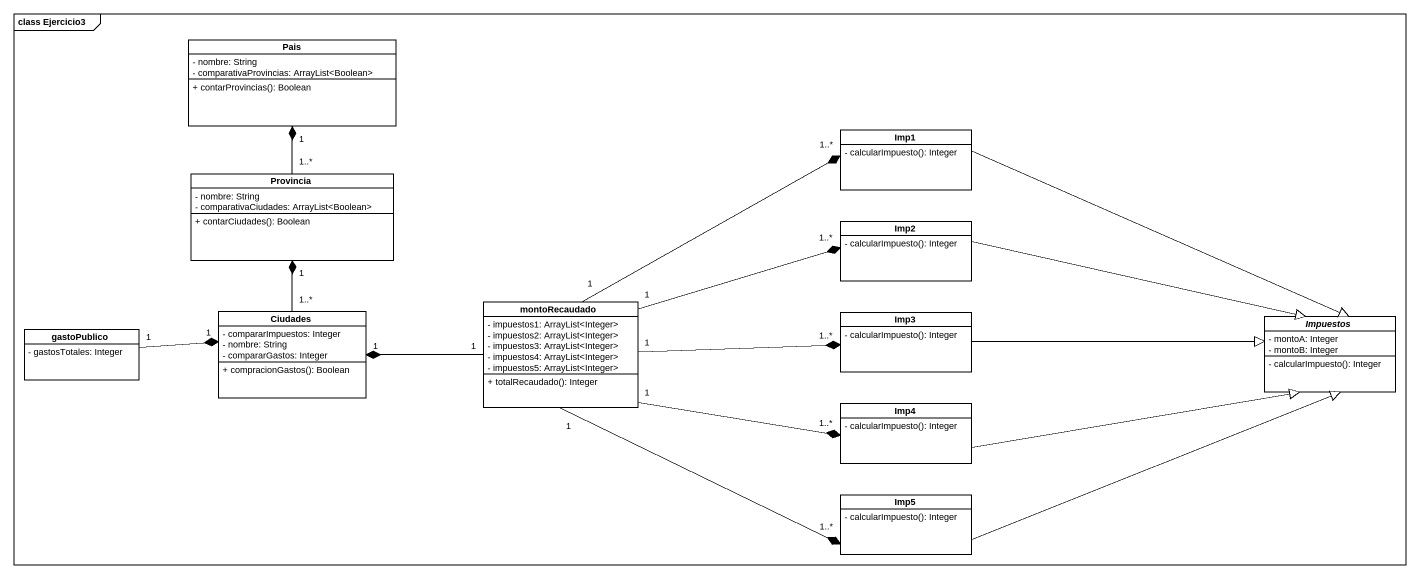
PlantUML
@startuml
mainframe class Ejercicio3
hide circle
hide empty members
skinparam classAttributeIconSize 0
class Pais {
  - nombre: String
  - comparativaProvincias: ArrayList<Boolean>
  + contarProvincias(): Boolean
}
class Imp1 {
  - calcularImpuesto(): Integer
}
class Provincia {
  - nombre: String
  - comparativaCiudades: ArrayList<Boolean>
  + contarCiudades(): Boolean
}
class Imp2 {
  - calcularImpuesto(): Integer
}
class Ciudades {
  - compararImpuestos: Integer
  - nombre: String
  - compararGastos: Integer
  + compracionGastos(): Boolean
}
class montoRecaudado {
  - impuestos1: ArrayList<Integer>
  - impuestos2: ArrayList<Integer>
  - impuestos3: ArrayList<Integer>
  - impuestos4: ArrayList<Integer>
  - impuestos5: ArrayList<Integer>
  + totalRecaudado(): Integer
}
class Imp3 {
  - calcularImpuesto(): Integer
}
class gastoPublico {
  - gastosTotales: Integer
}
abstract class Impuestos {
  - montoA: Integer
  - montoB: Integer
  - calcularImpuesto(): Integer
}
class Imp4 {
  - calcularImpuesto(): Integer
}
class Imp5 {
  - calcularImpuesto(): Integer
}
Imp1 -right-|> Impuestos
Provincia "1..*" -up-* "1" Pais
Imp2 -right-|> Impuestos
Ciudades "1..*" -up-* "1" Provincia
montoRecaudado "1" -right-* "1..*" Imp1
montoRecaudado "1" -right-* "1..*" Imp2
montoRecaudado "1" -left-* "1" Ciudades
montoRecaudado "1" -right-* "1..*" Imp3
montoRecaudado "1" -right-* "1..*" Imp4
montoRecaudado "1" -right-* "1..*" Imp5
Imp3 -right-|> Impuestos
gastoPublico "1" -right-* "1" Ciudades
Imp4 -right-|> Impuestos
Imp5 -right-|> Impuestos
@enduml
